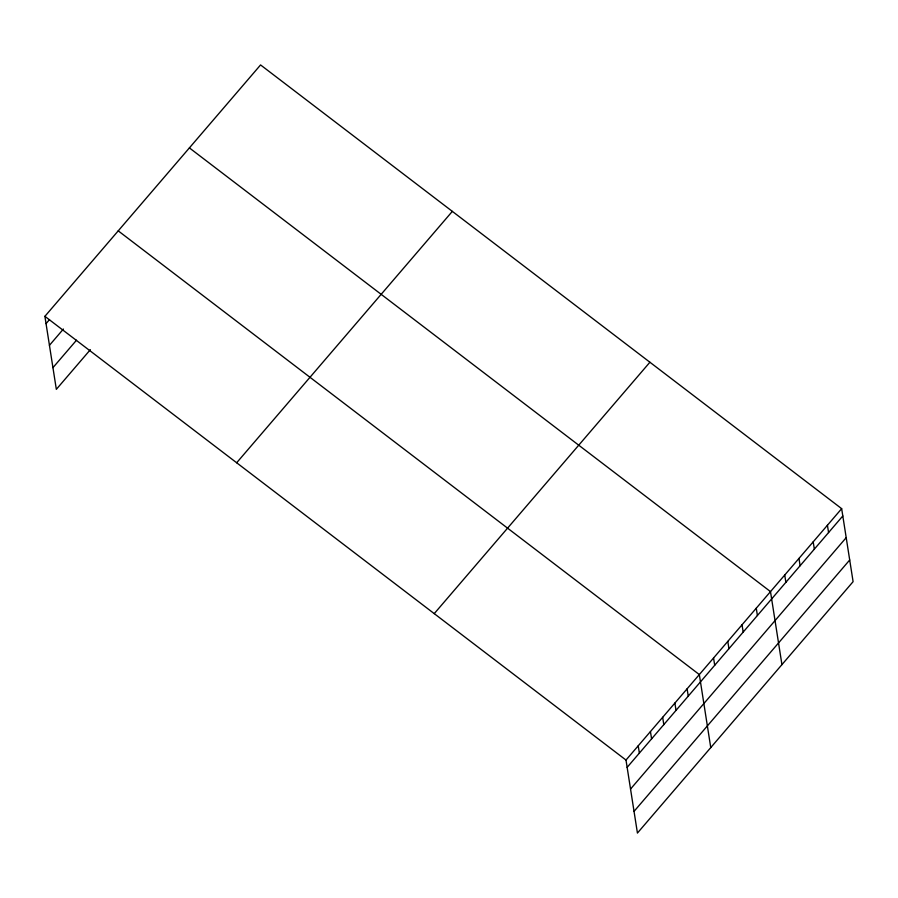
<?xml version="1.0" encoding="UTF-8"?>
<svg xmlns="http://www.w3.org/2000/svg" width="898" height="898" viewBox="0 0 898 898"><rect width="100%" height="100%" fill="white"/><g stroke="black" fill="none" stroke-linecap="round" stroke-linejoin="round"><path stroke-width="1.35" d="M44.9 316.332L260.566 64.937L841.662 508.661L853.1 581.668L637.434 833.063L625.996 760.056L44.9 316.332L56.338 389.339L90.372 349.659M46.045 323.639L49.536 319.565M49.435 345.326L63.41 329.038M52.937 367.664L76.51 340.185M236.668 462.762L452.334 211.367M434.239 613.626L649.905 362.231M625.996 760.056L841.662 508.661M627.141 767.363L842.807 515.968M630.542 789.039L846.208 537.644M634.033 811.388L849.71 559.982M189.399 147.901L770.495 591.614L781.934 664.632M118.222 230.853L699.329 674.578L710.756 747.585M827.428 525.251L828.573 532.559M813.195 541.842L814.34 549.149M798.962 558.433L800.107 565.74M784.729 575.023L785.873 582.331M756.262 608.215L757.407 615.523M742.029 624.806L743.174 632.113M727.795 641.397L728.94 648.704M713.562 657.987L714.707 665.295M687.105 688.822L688.25 696.13M674.881 703.067L676.026 710.374M662.668 717.311L663.802 724.63M650.444 731.567L651.589 738.874M638.22 745.811L639.365 753.119"/></g></svg>
